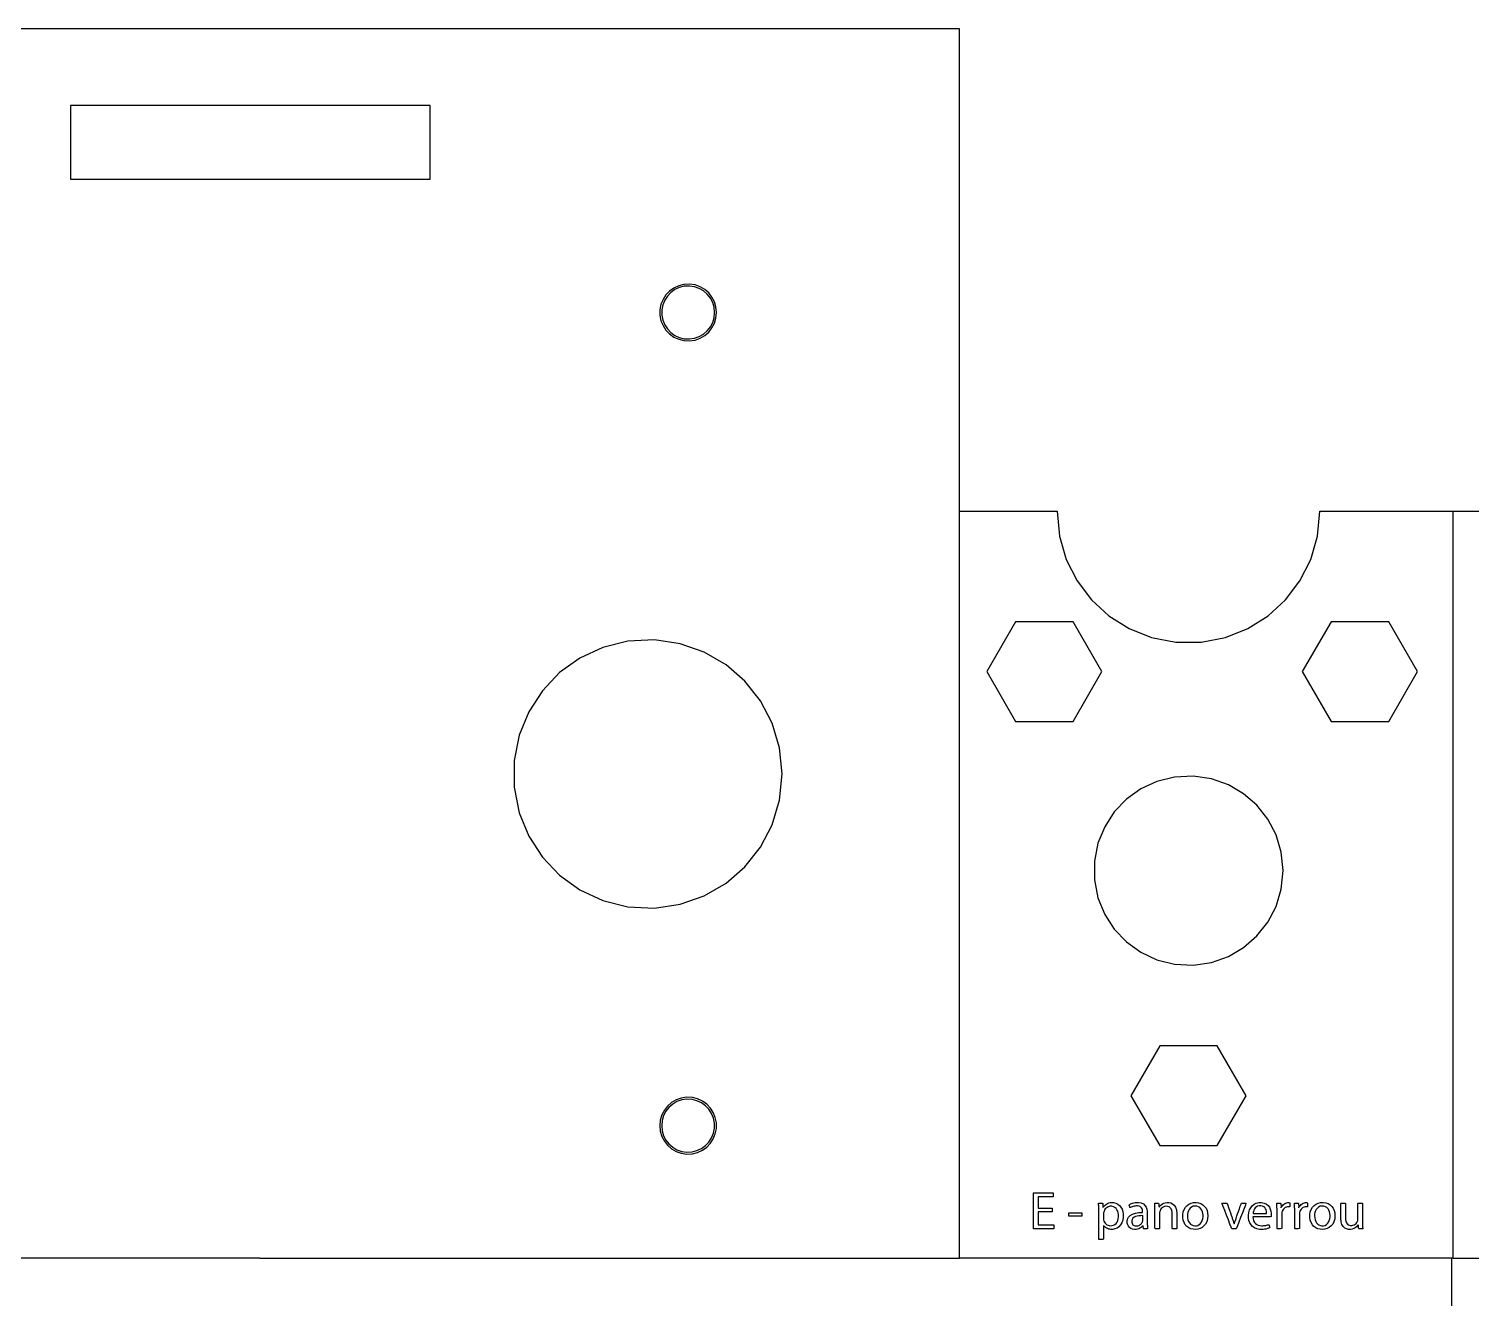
# Model space of a CAD drawing. Header units: metres. Extents: x 1885 to 2636, y 491 to 906.
# Drawn here: x 2239.6 to 2315.9, y 712.3 to 779.4 of the extents above; entities that cross this region are included whole.
import ezdxf

# ---------------------------------------------------------------- set-up
doc = ezdxf.new("R2010")
doc.units = ezdxf.units.M

msp = doc.modelspace()

# ---------------------------------------------------------------- linework, layer by layer
at = {"layer": 'COMPONENT1'}
for p, q in [((2288.837, 779.444), (2158.837, 779.444)), ((2288.837, 753.934), (2288.837, 779.444)), ((2260.837, 775.394), (2241.837, 775.394)), ((2241.837, 775.394), (2241.837, 771.494)), ((2260.837, 771.494), (2260.837, 775.394)), ((2241.837, 771.494), (2260.837, 771.494)), ((2273.728, 765.739), (2273.5, 765.576)), ((2273.778, 765.653), (2273.566, 765.501)), ((2273.984, 765.858), (2273.728, 765.739)), ((2274.017, 765.764), (2273.778, 765.653)), ((2274.263, 765.928), (2273.984, 765.858)), ((2274.278, 765.829), (2274.017, 765.764)), ((2274.56, 765.942), (2274.263, 765.928)), ((2274.555, 765.843), (2274.278, 765.829)), ((2274.824, 765.803), (2274.555, 765.843)), ((2274.849, 765.9), (2274.56, 765.942)), ((2275.075, 765.714), (2274.824, 765.803)), ((2275.117, 765.805), (2274.849, 765.9)), ((2275.301, 765.582), (2275.075, 765.714)), ((2275.359, 765.663), (2275.117, 765.805)), ((2275.57, 765.48), (2275.359, 765.663)), ((2273.048, 764.877), (2272.992, 764.593)), ((2273.155, 765.14), (2273.048, 764.877)), ((2273.144, 764.848), (2273.091, 764.583)), ((2273.244, 765.093), (2273.144, 764.848)), ((2273.308, 765.375), (2273.155, 765.14)), ((2273.386, 765.313), (2273.244, 765.093)), ((2273.5, 765.576), (2273.308, 765.375)), ((2273.566, 765.501), (2273.386, 765.313)), ((2275.497, 765.411), (2275.301, 765.582)), ((2275.659, 765.206), (2275.497, 765.411)), ((2275.743, 765.261), (2275.57, 765.48)), ((2275.781, 764.974), (2275.659, 765.206)), ((2275.873, 765.012), (2275.743, 765.261)), ((2275.858, 764.718), (2275.781, 764.974)), ((2275.956, 764.738), (2275.873, 765.012)), ((2272.992, 764.593), (2272.992, 764.295)), ((2272.992, 764.295), (2273.048, 764.011)), ((2273.091, 764.583), (2273.091, 764.305)), ((2273.091, 764.305), (2273.144, 764.04)), ((2275.781, 763.915), (2275.858, 764.17)), ((2275.884, 764.444), (2275.858, 764.718)), ((2275.858, 764.17), (2275.884, 764.444)), ((2275.873, 763.877), (2275.956, 764.151)), ((2275.984, 764.444), (2275.956, 764.738)), ((2275.956, 764.151), (2275.984, 764.444)), ((2273.048, 764.011), (2273.155, 763.749)), ((2273.144, 764.04), (2273.244, 763.795)), ((2273.155, 763.749), (2273.308, 763.514)), ((2273.244, 763.795), (2273.386, 763.576)), ((2273.308, 763.514), (2273.5, 763.312)), ((2273.386, 763.576), (2273.566, 763.388)), ((2273.5, 763.312), (2273.728, 763.149)), ((2273.566, 763.388), (2273.778, 763.236)), ((2275.301, 763.307), (2275.497, 763.478)), ((2275.359, 763.225), (2275.57, 763.409)), ((2275.497, 763.478), (2275.659, 763.682)), ((2275.57, 763.409), (2275.743, 763.628)), ((2275.659, 763.682), (2275.781, 763.915)), ((2275.743, 763.628), (2275.873, 763.877)), ((2273.728, 763.149), (2273.984, 763.03)), ((2273.778, 763.236), (2274.017, 763.124)), ((2273.984, 763.03), (2274.263, 762.96)), ((2274.017, 763.124), (2274.278, 763.06)), ((2274.263, 762.96), (2274.56, 762.946)), ((2274.278, 763.06), (2274.555, 763.046)), ((2274.555, 763.046), (2274.824, 763.086)), ((2274.56, 762.946), (2274.849, 762.989)), ((2274.824, 763.086), (2275.075, 763.175)), ((2274.849, 762.989), (2275.117, 763.084)), ((2275.075, 763.175), (2275.301, 763.307)), ((2275.117, 763.084), (2275.359, 763.225)), ((2288.837, 753.934), (2293.987, 753.934)), ((2288.837, 714.444), (2288.837, 753.934)), ((2293.987, 753.934), (2294.112, 752.614)), ((2307.761, 752.614), (2307.887, 753.934)), ((2307.887, 753.934), (2314.937, 753.934)), ((2314.937, 753.934), (2321.987, 753.934)), ((2314.937, 714.444), (2314.937, 753.934)), ((2294.112, 752.614), (2294.472, 751.377)), ((2307.401, 751.377), (2307.761, 752.614)), ((2294.472, 751.377), (2295.045, 750.247)), ((2306.829, 750.247), (2307.401, 751.377)), ((2295.045, 750.247), (2295.805, 749.247)), ((2306.068, 749.247), (2306.829, 750.247)), ((2295.805, 749.247), (2296.731, 748.4)), ((2305.142, 748.4), (2306.068, 749.247)), ((2291.789, 748.094), (2290.267, 745.457)), ((2294.835, 748.094), (2291.789, 748.094)), ((2296.358, 745.457), (2294.835, 748.094)), ((2296.731, 748.4), (2297.799, 747.731)), ((2304.074, 747.731), (2305.142, 748.4)), ((2308.479, 748.094), (2306.956, 745.457)), ((2311.524, 748.094), (2308.479, 748.094)), ((2313.047, 745.457), (2311.524, 748.094)), ((2297.799, 747.731), (2298.986, 747.262)), ((2302.888, 747.262), (2304.074, 747.731)), ((2269.975, 746.737), (2268.763, 746.173)), ((2271.298, 747.066), (2269.975, 746.737)), ((2272.701, 747.134), (2271.298, 747.066)), ((2274.069, 746.932), (2272.701, 747.134)), ((2275.34, 746.483), (2274.069, 746.932)), ((2298.986, 747.262), (2300.268, 747.016)), ((2300.268, 747.016), (2301.606, 747.016)), ((2301.606, 747.016), (2302.888, 747.262)), ((2268.763, 746.173), (2267.689, 745.401)), ((2276.486, 745.812), (2275.34, 746.483)), ((2277.483, 744.945), (2276.486, 745.812)), ((2267.689, 745.401), (2266.777, 744.446)), ((2290.267, 745.457), (2291.789, 742.819)), ((2294.835, 742.819), (2296.358, 745.457)), ((2306.956, 745.457), (2308.479, 742.819)), ((2311.524, 742.819), (2313.047, 745.457)), ((2266.777, 744.446), (2266.055, 743.335)), ((2278.303, 743.909), (2277.483, 744.945)), ((2278.921, 742.729), (2278.303, 743.909)), ((2266.055, 743.335), (2265.547, 742.093)), ((2279.311, 741.431), (2278.921, 742.729)), ((2291.789, 742.819), (2294.835, 742.819)), ((2308.479, 742.819), (2311.524, 742.819)), ((2265.547, 742.093), (2265.281, 740.747)), ((2279.447, 740.043), (2279.311, 741.431)), ((2265.281, 740.747), (2265.281, 739.338)), ((2279.311, 738.654), (2279.447, 740.043)), ((2300.198, 739.88), (2299.266, 739.649)), ((2301.186, 739.928), (2300.198, 739.88)), ((2302.15, 739.786), (2301.186, 739.928)), ((2303.045, 739.47), (2302.15, 739.786)), ((2265.281, 739.338), (2265.547, 737.992)), ((2298.413, 739.252), (2297.656, 738.708)), ((2299.266, 739.649), (2298.413, 739.252)), ((2303.852, 738.997), (2303.045, 739.47)), ((2304.554, 738.387), (2303.852, 738.997)), ((2278.921, 737.356), (2279.311, 738.654)), ((2297.656, 738.708), (2297.014, 738.036)), ((2305.131, 737.657), (2304.554, 738.387)), ((2265.547, 737.992), (2266.055, 736.75)), ((2297.014, 738.036), (2296.506, 737.253)), ((2305.567, 736.826), (2305.131, 737.657)), ((2266.055, 736.75), (2266.777, 735.639)), ((2278.303, 736.177), (2278.921, 737.356)), ((2296.506, 737.253), (2296.148, 736.378)), ((2305.841, 735.912), (2305.567, 736.826)), ((2277.483, 735.14), (2278.303, 736.177)), ((2296.148, 736.378), (2295.961, 735.43)), ((2305.937, 734.934), (2305.841, 735.912)), ((2266.777, 735.639), (2267.689, 734.684)), ((2276.486, 734.274), (2277.483, 735.14)), ((2295.961, 735.43), (2295.961, 734.438)), ((2267.689, 734.684), (2268.763, 733.912)), ((2295.961, 734.438), (2296.148, 733.49)), ((2305.841, 733.956), (2305.937, 734.934)), ((2268.763, 733.912), (2269.975, 733.348)), ((2274.069, 733.153), (2275.34, 733.602)), ((2275.34, 733.602), (2276.486, 734.274)), ((2305.567, 733.043), (2305.841, 733.956)), ((2269.975, 733.348), (2271.298, 733.02)), ((2271.298, 733.02), (2272.701, 732.951)), ((2272.701, 732.951), (2274.069, 733.153)), ((2296.148, 733.49), (2296.506, 732.616)), ((2305.131, 732.212), (2305.567, 733.043)), ((2296.506, 732.616), (2297.014, 731.833)), ((2304.554, 731.482), (2305.131, 732.212)), ((2297.014, 731.833), (2297.656, 731.161)), ((2303.852, 730.872), (2304.554, 731.482)), ((2297.656, 731.161), (2298.413, 730.617)), ((2298.413, 730.617), (2299.266, 730.22)), ((2303.045, 730.399), (2303.852, 730.872)), ((2299.266, 730.22), (2300.198, 729.988)), ((2300.198, 729.988), (2301.186, 729.94)), ((2301.186, 729.94), (2302.15, 730.082)), ((2302.15, 730.082), (2303.045, 730.399)), ((2299.414, 725.668), (2297.891, 723.03)), ((2302.46, 725.668), (2299.414, 725.668)), ((2303.982, 723.03), (2302.46, 725.668)), ((2274.121, 722.901), (2273.852, 722.806)), ((2274.41, 722.944), (2274.121, 722.901)), ((2274.706, 722.929), (2274.41, 722.944)), ((2274.986, 722.86), (2274.706, 722.929)), ((2297.891, 723.03), (2299.414, 720.393)), ((2302.46, 720.393), (2303.982, 723.03)), ((2273.226, 722.262), (2273.095, 722.013)), ((2273.31, 722.208), (2273.188, 721.975)), ((2273.399, 722.481), (2273.226, 722.262)), ((2273.472, 722.412), (2273.31, 722.208)), ((2273.61, 722.664), (2273.399, 722.481)), ((2273.668, 722.583), (2273.472, 722.412)), ((2273.852, 722.806), (2273.61, 722.664)), ((2273.894, 722.715), (2273.668, 722.583)), ((2274.145, 722.804), (2273.894, 722.715)), ((2274.415, 722.844), (2274.145, 722.804)), ((2274.692, 722.83), (2274.415, 722.844)), ((2274.952, 722.765), (2274.692, 722.83)), ((2275.191, 722.654), (2274.952, 722.765)), ((2275.242, 722.741), (2274.986, 722.86)), ((2275.403, 722.502), (2275.191, 722.654)), ((2275.469, 722.578), (2275.242, 722.741)), ((2275.583, 722.314), (2275.403, 722.502)), ((2275.661, 722.376), (2275.469, 722.578)), ((2275.725, 722.095), (2275.583, 722.314)), ((2275.814, 722.141), (2275.661, 722.376)), ((2275.921, 721.879), (2275.814, 722.141)), ((2273.013, 721.739), (2272.984, 721.446)), ((2272.984, 721.446), (2273.013, 721.152)), ((2273.095, 722.013), (2273.013, 721.739)), ((2273.111, 721.719), (2273.085, 721.446)), ((2273.085, 721.446), (2273.111, 721.172)), ((2273.188, 721.975), (2273.111, 721.719)), ((2275.825, 721.85), (2275.725, 722.095)), ((2275.878, 721.584), (2275.825, 721.85)), ((2275.878, 721.307), (2275.878, 721.584)), ((2275.977, 721.594), (2275.921, 721.879)), ((2275.977, 721.297), (2275.977, 721.594)), ((2273.013, 721.152), (2273.095, 720.878)), ((2273.095, 720.878), (2273.226, 720.629)), ((2273.111, 721.172), (2273.188, 720.916)), ((2273.188, 720.916), (2273.31, 720.683)), ((2273.226, 720.629), (2273.399, 720.41)), ((2273.31, 720.683), (2273.472, 720.479)), ((2275.583, 720.577), (2275.725, 720.796)), ((2275.661, 720.515), (2275.814, 720.75)), ((2275.725, 720.796), (2275.825, 721.041)), ((2275.814, 720.75), (2275.921, 721.012)), ((2275.825, 721.041), (2275.878, 721.307)), ((2275.921, 721.012), (2275.977, 721.297)), ((2273.399, 720.41), (2273.61, 720.227)), ((2273.472, 720.479), (2273.668, 720.308)), ((2273.61, 720.227), (2273.852, 720.085)), ((2273.668, 720.308), (2273.894, 720.176)), ((2273.852, 720.085), (2274.121, 719.99)), ((2273.894, 720.176), (2274.145, 720.087)), ((2274.121, 719.99), (2274.41, 719.947)), ((2274.145, 720.087), (2274.415, 720.047)), ((2274.41, 719.947), (2274.706, 719.962)), ((2274.415, 720.047), (2274.692, 720.061)), ((2274.692, 720.061), (2274.952, 720.126)), ((2274.706, 719.962), (2274.986, 720.031)), ((2274.952, 720.126), (2275.191, 720.237)), ((2274.986, 720.031), (2275.242, 720.15)), ((2275.191, 720.237), (2275.403, 720.389)), ((2275.242, 720.15), (2275.469, 720.313)), ((2275.403, 720.389), (2275.583, 720.577)), ((2275.469, 720.313), (2275.661, 720.515)), ((2299.414, 720.393), (2302.46, 720.393)), ((2241.837, 714.444), (2236.837, 714.444)), ((2251.837, 714.444), (2241.837, 714.444)), ((2251.837, 714.444), (2288.837, 714.444)), ((2314.837, 714.444), (2288.837, 714.444)), ((2314.937, 714.444), (2314.837, 714.444)), ((2314.837, 714.444), (2314.837, 601.062)), ((2314.937, 714.444), (2340.837, 714.444))]:
    msp.add_line(p, q, dxfattribs=at)
at = {"layer": 'COMPONENT15'}
for p, q in [((2292.749, 715.99), (2292.749, 717.891)), ((2292.749, 717.891), (2293.778, 717.891)), ((2293.778, 717.686), (2292.997, 717.686)), ((2292.997, 717.686), (2292.997, 717.085)), ((2293.778, 717.891), (2293.778, 717.686)), ((2292.997, 717.085), (2293.733, 717.085)), ((2293.733, 716.881), (2292.997, 716.881)), ((2292.997, 716.881), (2292.997, 716.196)), ((2293.733, 717.085), (2293.733, 716.881)), ((2294.609, 716.662), (2294.609, 716.842)), ((2294.609, 716.842), (2295.306, 716.842)), ((2295.306, 716.842), (2295.306, 716.662)), ((2296.184, 717.352), (2296.215, 717.356)), ((2296.186, 717.303), (2296.184, 717.352)), ((2296.187, 717.253), (2296.186, 717.303)), ((2296.189, 717.201), (2296.187, 717.253)), ((2296.191, 717.147), (2296.189, 717.201)), ((2296.192, 717.092), (2296.191, 717.147)), ((2296.193, 717.034), (2296.192, 717.092)), ((2296.194, 716.973), (2296.193, 717.034)), ((2296.194, 716.91), (2296.194, 716.973)), ((2296.194, 716.847), (2296.194, 716.91)), ((2296.194, 716.683), (2296.194, 716.847)), ((2296.215, 717.356), (2296.249, 717.356)), ((2296.249, 717.356), (2296.288, 717.356)), ((2296.288, 717.356), (2296.328, 717.356)), ((2296.328, 717.356), (2296.364, 717.356)), ((2296.364, 717.356), (2296.391, 717.356)), ((2296.391, 717.356), (2296.405, 717.325)), ((2296.405, 717.325), (2296.407, 717.289)), ((2296.407, 717.289), (2296.41, 717.247)), ((2296.41, 717.247), (2296.412, 717.204)), ((2296.412, 717.204), (2296.415, 717.166)), ((2296.415, 717.166), (2296.417, 717.136)), ((2296.417, 717.136), (2296.449, 717.161)), ((2296.441, 716.805), (2296.44, 716.77)), ((2296.447, 716.842), (2296.441, 716.805)), ((2296.456, 716.878), (2296.447, 716.842)), ((2296.449, 717.161), (2296.492, 717.215)), ((2296.471, 716.929), (2296.456, 716.878)), ((2296.5, 716.99), (2296.471, 716.929)), ((2296.492, 717.215), (2296.542, 717.262)), ((2296.537, 717.043), (2296.5, 716.99)), ((2296.581, 717.089), (2296.537, 717.043)), ((2296.542, 717.262), (2296.597, 717.302)), ((2296.631, 717.127), (2296.581, 717.089)), ((2296.597, 717.302), (2296.658, 717.334)), ((2296.686, 717.156), (2296.631, 717.127)), ((2296.658, 717.334), (2296.724, 717.359)), ((2296.744, 717.175), (2296.686, 717.156)), ((2296.724, 717.359), (2296.797, 717.375)), ((2296.805, 717.185), (2296.744, 717.175)), ((2296.797, 717.375), (2296.874, 717.383)), ((2296.885, 717.183), (2296.805, 717.185)), ((2296.874, 717.383), (2296.979, 717.379)), ((2296.97, 717.161), (2296.885, 717.183)), ((2297.044, 717.122), (2296.97, 717.161)), ((2296.979, 717.379), (2297.093, 717.353)), ((2297.107, 717.068), (2297.044, 717.122)), ((2297.093, 717.353), (2297.196, 717.303)), ((2297.157, 717), (2297.107, 717.068)), ((2297.196, 716.921), (2297.157, 717)), ((2297.196, 717.303), (2297.287, 717.232)), ((2297.222, 716.833), (2297.196, 716.921)), ((2297.236, 716.738), (2297.222, 716.833)), ((2297.287, 717.232), (2297.363, 717.141)), ((2297.363, 717.141), (2297.423, 717.032)), ((2297.423, 717.032), (2297.464, 716.907)), ((2297.464, 716.907), (2297.486, 716.768)), ((2297.796, 717.245), (2297.81, 717.278)), ((2297.806, 717.216), (2297.796, 717.245)), ((2297.817, 717.182), (2297.806, 717.216)), ((2297.81, 717.278), (2297.863, 717.305)), ((2297.829, 717.148), (2297.817, 717.182)), ((2297.838, 717.12), (2297.829, 717.148)), ((2297.863, 717.11), (2297.838, 717.12)), ((2297.863, 717.305), (2297.921, 717.328)), ((2297.907, 717.134), (2297.863, 717.11)), ((2297.954, 717.155), (2297.907, 717.134)), ((2297.921, 717.328), (2297.983, 717.348)), ((2298.005, 717.172), (2297.954, 717.155)), ((2297.978, 716.768), (2298.127, 716.819)), ((2297.983, 717.348), (2298.049, 717.364)), ((2298.057, 717.185), (2298.005, 717.172)), ((2298.049, 717.364), (2298.118, 717.376)), ((2298.11, 717.194), (2298.057, 717.185)), ((2298.165, 717.199), (2298.11, 717.194)), ((2298.118, 717.376), (2298.189, 717.382)), ((2298.127, 716.819), (2298.306, 716.85)), ((2298.236, 717.2), (2298.165, 717.199)), ((2298.189, 717.382), (2298.289, 717.382)), ((2298.332, 717.183), (2298.236, 717.2)), ((2298.289, 717.382), (2298.436, 717.358)), ((2298.306, 716.85), (2298.514, 716.859)), ((2298.403, 717.149), (2298.332, 717.183)), ((2298.453, 717.101), (2298.403, 717.149)), ((2298.436, 717.358), (2298.551, 717.306)), ((2298.485, 717.046), (2298.453, 717.101)), ((2298.504, 716.987), (2298.485, 717.046)), ((2298.512, 716.931), (2298.504, 716.987)), ((2298.514, 716.885), (2298.512, 716.931)), ((2298.514, 716.859), (2298.514, 716.885)), ((2298.551, 717.306), (2298.637, 717.232)), ((2298.637, 717.232), (2298.697, 717.141)), ((2298.697, 717.141), (2298.735, 717.037)), ((2298.735, 717.037), (2298.755, 716.926)), ((2298.755, 716.926), (2298.76, 716.827)), ((2298.76, 716.827), (2298.76, 716.793)), ((2298.76, 716.793), (2298.76, 716.718)), ((2299.152, 717.322), (2299.151, 717.356)), ((2299.151, 717.356), (2299.211, 717.356)), ((2299.155, 717.27), (2299.152, 717.322)), ((2299.157, 717.218), (2299.155, 717.27)), ((2299.159, 717.164), (2299.157, 717.218)), ((2299.16, 717.108), (2299.159, 717.164)), ((2299.16, 717.049), (2299.16, 717.108)), ((2299.161, 716.986), (2299.16, 717.049)), ((2299.161, 716.925), (2299.161, 716.986)), ((2299.161, 716.771), (2299.161, 716.925)), ((2299.211, 717.356), (2299.259, 717.356)), ((2299.259, 717.356), (2299.307, 717.356)), ((2299.307, 717.356), (2299.346, 717.356)), ((2299.346, 717.356), (2299.372, 717.32)), ((2299.372, 717.32), (2299.374, 717.276)), ((2299.374, 717.276), (2299.377, 717.226)), ((2299.377, 717.226), (2299.38, 717.179)), ((2299.38, 717.179), (2299.383, 717.144)), ((2299.383, 717.144), (2299.441, 717.205)), ((2299.41, 716.849), (2299.409, 716.811)), ((2299.409, 716.811), (2299.409, 716.761)), ((2299.415, 716.885), (2299.41, 716.849)), ((2299.423, 716.917), (2299.415, 716.885)), ((2299.433, 716.947), (2299.423, 716.917)), ((2299.462, 717.006), (2299.433, 716.947)), ((2299.441, 717.205), (2299.492, 717.258)), ((2299.501, 717.059), (2299.462, 717.006)), ((2299.492, 717.258), (2299.556, 717.304)), ((2299.549, 717.105), (2299.501, 717.059)), ((2299.604, 717.142), (2299.549, 717.105)), ((2299.556, 717.304), (2299.629, 717.343)), ((2299.667, 717.167), (2299.604, 717.142)), ((2299.629, 717.343), (2299.713, 717.37)), ((2299.735, 717.18), (2299.667, 717.167)), ((2299.713, 717.37), (2299.807, 717.383)), ((2299.824, 717.175), (2299.735, 717.18)), ((2299.807, 717.383), (2299.9, 717.38)), ((2299.907, 717.148), (2299.824, 717.175)), ((2299.9, 717.38), (2299.996, 717.359)), ((2299.971, 717.102), (2299.907, 717.148)), ((2300.018, 717.039), (2299.971, 717.102)), ((2299.996, 717.359), (2300.092, 717.314)), ((2300.051, 716.961), (2300.018, 717.039)), ((2300.069, 716.873), (2300.051, 716.961)), ((2300.075, 716.777), (2300.069, 716.873)), ((2300.092, 717.314), (2300.181, 717.241)), ((2300.181, 717.241), (2300.254, 717.135)), ((2300.254, 717.135), (2300.304, 716.99)), ((2300.304, 716.99), (2300.323, 716.803)), ((2300.323, 716.803), (2300.323, 716.753)), ((2300.631, 716.742), (2300.657, 716.89)), ((2300.657, 716.89), (2300.705, 717.021)), ((2300.705, 717.021), (2300.774, 717.133)), ((2300.774, 717.133), (2300.86, 717.225)), ((2300.86, 717.225), (2300.963, 717.297)), ((2300.905, 716.855), (2300.888, 716.763)), ((2300.934, 716.942), (2300.905, 716.855)), ((2300.976, 717.021), (2300.934, 716.942)), ((2300.963, 717.297), (2301.078, 717.348)), ((2301.03, 717.089), (2300.976, 717.021)), ((2301.098, 717.143), (2301.03, 717.089)), ((2301.078, 717.348), (2301.205, 717.377)), ((2301.179, 717.18), (2301.098, 717.143)), ((2301.273, 717.197), (2301.179, 717.18)), ((2301.205, 717.377), (2301.34, 717.383)), ((2301.375, 717.19), (2301.273, 717.197)), ((2301.34, 717.383), (2301.474, 717.365)), ((2301.463, 717.162), (2301.375, 717.19)), ((2301.536, 717.114), (2301.463, 717.162)), ((2301.474, 717.365), (2301.595, 717.323)), ((2301.595, 717.05), (2301.536, 717.114)), ((2301.595, 717.323), (2301.701, 717.261)), ((2301.641, 716.975), (2301.595, 717.05)), ((2301.675, 716.893), (2301.641, 716.975)), ((2301.697, 716.806), (2301.675, 716.893)), ((2301.707, 716.718), (2301.697, 716.806)), ((2301.701, 717.261), (2301.791, 717.178)), ((2301.791, 717.178), (2301.864, 717.078)), ((2301.864, 717.078), (2301.918, 716.961)), ((2301.918, 716.961), (2301.951, 716.829)), ((2301.951, 716.829), (2301.962, 716.684)), ((2302.723, 717.309), (2302.706, 717.356)), ((2302.706, 717.356), (2302.75, 717.356)), ((2302.778, 717.165), (2302.723, 717.309)), ((2302.75, 717.356), (2302.792, 717.356)), ((2302.857, 716.956), (2302.778, 717.165)), ((2302.792, 717.356), (2302.841, 717.356)), ((2302.841, 717.356), (2302.888, 717.356)), ((2302.951, 716.711), (2302.857, 716.956)), ((2302.888, 717.356), (2302.93, 717.356)), ((2302.93, 717.356), (2302.971, 717.356)), ((2302.971, 717.356), (2302.982, 717.323)), ((2302.982, 717.323), (2303.011, 717.239)), ((2303.011, 717.239), (2303.054, 717.119)), ((2303.054, 717.119), (2303.102, 716.98)), ((2303.102, 716.98), (2303.151, 716.841)), ((2303.151, 716.841), (2303.194, 716.719)), ((2303.537, 716.777), (2303.583, 716.91)), ((2303.583, 716.91), (2303.632, 717.051)), ((2303.632, 717.051), (2303.678, 717.182)), ((2303.678, 717.182), (2303.714, 717.287)), ((2303.793, 716.836), (2303.695, 716.585)), ((2303.714, 717.287), (2303.735, 717.347)), ((2303.735, 717.347), (2303.761, 717.356)), ((2303.761, 717.356), (2303.797, 717.356)), ((2303.884, 717.067), (2303.793, 716.836)), ((2303.797, 717.356), (2303.841, 717.356)), ((2303.841, 717.356), (2303.889, 717.356)), ((2303.955, 717.247), (2303.884, 717.067)), ((2303.889, 717.356), (2303.934, 717.356)), ((2303.934, 717.356), (2303.971, 717.356)), ((2303.971, 717.356), (2303.955, 717.247)), ((2304.107, 716.717), (2304.128, 716.86)), ((2304.128, 716.86), (2304.169, 716.992)), ((2304.169, 716.992), (2304.23, 717.108)), ((2304.23, 717.108), (2304.309, 717.208)), ((2304.309, 717.208), (2304.406, 717.288)), ((2304.351, 716.848), (2304.348, 716.805)), ((2304.348, 716.805), (2304.394, 716.805)), ((2304.368, 716.913), (2304.351, 716.848)), ((2304.393, 716.979), (2304.368, 716.913)), ((2304.427, 717.041), (2304.393, 716.979)), ((2304.394, 716.805), (2304.483, 716.805)), ((2304.406, 717.288), (2304.521, 717.345)), ((2304.471, 717.098), (2304.427, 717.041)), ((2304.525, 717.145), (2304.471, 717.098)), ((2304.483, 716.805), (2304.6, 716.805)), ((2304.521, 717.345), (2304.651, 717.377)), ((2304.591, 717.181), (2304.525, 717.145)), ((2304.668, 717.202), (2304.591, 717.181)), ((2304.6, 716.805), (2304.729, 716.805)), ((2304.651, 717.377), (2304.799, 717.382)), ((2304.758, 717.205), (2304.668, 717.202)), ((2304.729, 716.805), (2304.855, 716.805)), ((2304.844, 717.189), (2304.758, 717.205)), ((2304.799, 717.382), (2304.941, 717.355)), ((2304.914, 717.156), (2304.844, 717.189)), ((2304.855, 716.805), (2304.964, 716.805)), ((2304.968, 717.11), (2304.914, 717.156)), ((2304.941, 717.355), (2305.055, 717.3)), ((2304.964, 716.805), (2305.041, 716.805)), ((2305.01, 717.054), (2304.968, 717.11)), ((2305.039, 716.992), (2305.01, 717.054)), ((2305.058, 716.928), (2305.039, 716.992)), ((2305.041, 716.805), (2305.07, 716.805)), ((2305.055, 717.3), (2305.145, 717.223)), ((2305.067, 716.865), (2305.058, 716.928)), ((2305.07, 716.805), (2305.067, 716.865)), ((2305.145, 717.223), (2305.212, 717.131)), ((2305.212, 717.131), (2305.26, 717.029)), ((2305.26, 717.029), (2305.29, 716.923)), ((2305.29, 716.923), (2305.306, 716.819)), ((2305.306, 716.819), (2305.309, 716.739)), ((2305.609, 717.321), (2305.607, 717.356)), ((2305.607, 717.356), (2305.653, 717.356)), ((2305.611, 717.27), (2305.609, 717.321)), ((2305.613, 717.218), (2305.611, 717.27)), ((2305.615, 717.164), (2305.613, 717.218)), ((2305.616, 717.108), (2305.615, 717.164)), ((2305.617, 717.05), (2305.616, 717.108)), ((2305.618, 716.991), (2305.617, 717.05)), ((2305.618, 716.929), (2305.618, 716.991)), ((2305.618, 716.886), (2305.618, 716.929)), ((2305.618, 716.772), (2305.618, 716.886)), ((2305.653, 717.356), (2305.692, 717.356)), ((2305.692, 717.356), (2305.735, 717.356)), ((2305.735, 717.356), (2305.774, 717.356)), ((2305.774, 717.356), (2305.805, 717.356)), ((2305.805, 717.356), (2305.825, 717.325)), ((2305.825, 717.325), (2305.827, 717.283)), ((2305.827, 717.283), (2305.829, 717.232)), ((2305.829, 717.232), (2305.831, 717.18)), ((2305.831, 717.18), (2305.833, 717.133)), ((2305.833, 717.133), (2305.88, 717.167)), ((2305.835, 717.099), (2305.833, 717.133)), ((2305.87, 716.794), (2305.867, 716.764)), ((2305.873, 716.823), (2305.87, 716.794)), ((2305.878, 716.85), (2305.873, 716.823)), ((2305.897, 716.918), (2305.878, 716.85)), ((2305.88, 717.167), (2305.918, 717.226)), ((2305.926, 716.979), (2305.897, 716.918)), ((2305.918, 717.226), (2305.964, 717.276)), ((2305.962, 717.033), (2305.926, 716.979)), ((2306.005, 717.077), (2305.962, 717.033)), ((2305.964, 717.276), (2306.015, 717.318)), ((2306.056, 717.112), (2306.005, 717.077)), ((2306.015, 717.318), (2306.071, 717.35)), ((2306.113, 717.136), (2306.056, 717.112)), ((2306.071, 717.35), (2306.131, 717.372)), ((2306.176, 717.148), (2306.113, 717.136)), ((2306.131, 717.372), (2306.195, 717.383)), ((2306.227, 717.149), (2306.176, 717.148)), ((2306.195, 717.383), (2306.23, 717.384)), ((2306.26, 717.148), (2306.227, 717.149)), ((2306.23, 717.384), (2306.256, 717.382)), ((2306.256, 717.382), (2306.282, 717.379)), ((2306.292, 717.152), (2306.26, 717.148)), ((2306.282, 717.379), (2306.292, 717.344)), ((2306.292, 717.344), (2306.292, 717.306)), ((2306.292, 717.306), (2306.292, 717.261)), ((2306.292, 717.261), (2306.292, 717.216)), ((2306.292, 717.216), (2306.292, 717.178)), ((2306.292, 717.178), (2306.292, 717.152)), ((2306.543, 717.321), (2306.542, 717.356)), ((2306.542, 717.356), (2306.588, 717.356)), ((2306.545, 717.27), (2306.543, 717.321)), ((2306.547, 717.218), (2306.545, 717.27)), ((2306.549, 717.164), (2306.547, 717.218)), ((2306.55, 717.108), (2306.549, 717.164)), ((2306.551, 717.05), (2306.55, 717.108)), ((2306.552, 716.991), (2306.551, 717.05)), ((2306.552, 716.929), (2306.552, 716.991)), ((2306.552, 716.886), (2306.552, 716.929)), ((2306.552, 716.772), (2306.552, 716.886)), ((2306.588, 717.356), (2306.627, 717.356)), ((2306.627, 717.356), (2306.669, 717.356)), ((2306.669, 717.356), (2306.708, 717.356)), ((2306.708, 717.356), (2306.739, 717.356)), ((2306.739, 717.356), (2306.759, 717.325)), ((2306.759, 717.325), (2306.761, 717.283)), ((2306.761, 717.283), (2306.763, 717.232)), ((2306.763, 717.232), (2306.765, 717.18)), ((2306.765, 717.18), (2306.767, 717.133)), ((2306.767, 717.133), (2306.814, 717.167)), ((2306.768, 717.099), (2306.767, 717.133)), ((2306.804, 716.794), (2306.801, 716.764)), ((2306.807, 716.823), (2306.804, 716.794)), ((2306.812, 716.85), (2306.807, 716.823)), ((2306.832, 716.918), (2306.812, 716.85)), ((2306.814, 717.167), (2306.853, 717.226)), ((2306.86, 716.979), (2306.832, 716.918)), ((2306.853, 717.226), (2306.898, 717.276)), ((2306.896, 717.033), (2306.86, 716.979)), ((2306.94, 717.077), (2306.896, 717.033)), ((2306.898, 717.276), (2306.949, 717.318)), ((2306.99, 717.112), (2306.94, 717.077)), ((2306.949, 717.318), (2307.005, 717.35)), ((2307.048, 717.136), (2306.99, 717.112)), ((2307.005, 717.35), (2307.066, 717.372)), ((2307.111, 717.148), (2307.048, 717.136)), ((2307.066, 717.372), (2307.129, 717.383)), ((2307.161, 717.149), (2307.111, 717.148)), ((2307.129, 717.383), (2307.164, 717.384)), ((2307.194, 717.148), (2307.161, 717.149)), ((2307.164, 717.384), (2307.191, 717.382)), ((2307.191, 717.382), (2307.216, 717.379)), ((2307.226, 717.152), (2307.194, 717.148)), ((2307.216, 717.379), (2307.226, 717.344)), ((2307.226, 717.344), (2307.226, 717.306)), ((2307.226, 717.306), (2307.226, 717.261)), ((2307.226, 717.261), (2307.226, 717.216)), ((2307.226, 717.216), (2307.226, 717.178)), ((2307.226, 717.178), (2307.226, 717.152)), ((2307.351, 716.742), (2307.376, 716.89)), ((2307.376, 716.89), (2307.425, 717.021)), ((2307.425, 717.021), (2307.493, 717.133)), ((2307.493, 717.133), (2307.58, 717.225)), ((2307.58, 717.225), (2307.683, 717.297)), ((2307.625, 716.855), (2307.607, 716.763)), ((2307.654, 716.942), (2307.625, 716.855)), ((2307.695, 717.021), (2307.654, 716.942)), ((2307.683, 717.297), (2307.798, 717.348)), ((2307.75, 717.089), (2307.695, 717.021)), ((2307.817, 717.143), (2307.75, 717.089)), ((2307.798, 717.348), (2307.924, 717.377)), ((2307.898, 717.18), (2307.817, 717.143)), ((2307.993, 717.197), (2307.898, 717.18)), ((2307.924, 717.377), (2308.06, 717.383)), ((2308.095, 717.19), (2307.993, 717.197)), ((2308.06, 717.383), (2308.194, 717.365)), ((2308.183, 717.162), (2308.095, 717.19)), ((2308.256, 717.114), (2308.183, 717.162)), ((2308.194, 717.365), (2308.314, 717.323)), ((2308.315, 717.05), (2308.256, 717.114)), ((2308.314, 717.323), (2308.421, 717.261)), ((2308.361, 716.975), (2308.315, 717.05)), ((2308.395, 716.893), (2308.361, 716.975)), ((2308.416, 716.806), (2308.395, 716.893)), ((2308.427, 716.718), (2308.416, 716.806)), ((2308.421, 717.261), (2308.511, 717.178)), ((2308.511, 717.178), (2308.584, 717.078)), ((2308.584, 717.078), (2308.637, 716.961)), ((2308.637, 716.961), (2308.671, 716.829)), ((2308.671, 716.829), (2308.682, 716.684)), ((2308.987, 717.333), (2309.013, 717.356)), ((2308.987, 717.231), (2308.987, 717.333)), ((2308.987, 717.075), (2308.987, 717.231)), ((2308.987, 716.897), (2308.987, 717.075)), ((2308.987, 716.73), (2308.987, 716.897)), ((2309.013, 717.356), (2309.057, 717.356)), ((2309.057, 717.356), (2309.112, 717.356)), ((2309.112, 717.356), (2309.166, 717.356)), ((2309.166, 717.356), (2309.21, 717.356)), ((2309.21, 717.356), (2309.236, 717.334)), ((2309.236, 717.334), (2309.236, 717.238)), ((2309.236, 717.238), (2309.236, 717.09)), ((2309.236, 717.09), (2309.236, 716.923)), ((2309.236, 716.923), (2309.236, 716.765)), ((2309.89, 717.332), (2309.916, 717.356)), ((2309.89, 717.225), (2309.89, 717.332)), ((2309.89, 717.062), (2309.89, 717.225)), ((2309.89, 716.876), (2309.89, 717.062)), ((2309.89, 716.701), (2309.89, 716.876)), ((2309.916, 717.356), (2309.96, 717.356)), ((2309.96, 717.356), (2310.014, 717.356)), ((2310.014, 717.356), (2310.068, 717.356)), ((2310.068, 717.356), (2310.113, 717.356)), ((2310.113, 717.356), (2310.138, 717.328)), ((2310.138, 717.328), (2310.138, 717.201)), ((2310.138, 717.201), (2310.138, 717.007)), ((2310.138, 717.007), (2310.138, 716.786)), ((2292.997, 716.196), (2293.821, 716.196)), ((2293.821, 716.196), (2293.821, 715.99)), ((2295.306, 716.662), (2294.609, 716.662)), ((2296.194, 716.45), (2296.194, 716.683)), ((2296.194, 716.182), (2296.194, 716.45)), ((2296.194, 715.913), (2296.194, 716.182)), ((2296.44, 716.77), (2296.44, 716.742)), ((2296.44, 716.742), (2296.44, 716.704)), ((2296.44, 716.704), (2296.44, 716.661)), ((2296.44, 716.661), (2296.44, 716.619)), ((2296.44, 716.619), (2296.44, 716.582)), ((2296.44, 716.582), (2296.44, 716.546)), ((2296.44, 716.546), (2296.441, 716.519)), ((2296.446, 716.174), (2296.44, 716.126)), ((2296.44, 716.126), (2296.44, 716.033)), ((2296.44, 716.033), (2296.44, 715.91)), ((2296.441, 716.519), (2296.442, 716.494)), ((2296.442, 716.494), (2296.448, 716.458)), ((2296.468, 716.141), (2296.446, 716.174)), ((2296.448, 716.458), (2296.469, 716.392)), ((2296.506, 716.097), (2296.468, 716.141)), ((2296.469, 716.392), (2296.497, 716.336)), ((2296.497, 716.336), (2296.534, 716.286)), ((2296.55, 716.059), (2296.506, 716.097)), ((2296.534, 716.286), (2296.577, 716.243)), ((2296.599, 716.026), (2296.55, 716.059)), ((2296.577, 716.243), (2296.627, 716.208)), ((2296.627, 716.208), (2296.682, 716.18)), ((2296.682, 716.18), (2296.742, 716.163)), ((2296.742, 716.163), (2296.805, 716.154)), ((2296.805, 716.154), (2296.89, 716.159)), ((2296.89, 716.159), (2296.974, 716.181)), ((2296.974, 716.181), (2297.048, 716.221)), ((2297.048, 716.221), (2297.11, 716.277)), ((2297.159, 716.034), (2297.05, 715.987)), ((2297.11, 716.277), (2297.16, 716.347)), ((2297.257, 716.103), (2297.159, 716.034)), ((2297.16, 716.347), (2297.199, 716.431)), ((2297.199, 716.431), (2297.224, 716.526)), ((2297.224, 716.526), (2297.237, 716.633)), ((2297.237, 716.633), (2297.236, 716.738)), ((2297.342, 716.194), (2297.257, 716.103)), ((2297.411, 716.308), (2297.342, 716.194)), ((2297.46, 716.445), (2297.411, 716.308)), ((2297.486, 716.604), (2297.46, 716.445)), ((2297.486, 716.768), (2297.486, 716.604)), ((2297.693, 716.371), (2297.715, 716.498)), ((2297.699, 716.281), (2297.693, 716.371)), ((2297.722, 716.201), (2297.699, 716.281)), ((2297.715, 716.498), (2297.771, 716.607)), ((2297.76, 716.128), (2297.722, 716.201)), ((2297.816, 716.064), (2297.76, 716.128)), ((2297.771, 716.607), (2297.858, 716.697)), ((2297.887, 716.013), (2297.816, 716.064)), ((2297.858, 716.697), (2297.978, 716.768)), ((2297.96, 716.482), (2297.942, 716.399)), ((2297.942, 716.399), (2297.944, 716.334)), ((2297.944, 716.334), (2297.956, 716.285)), ((2297.956, 716.285), (2297.975, 716.243)), ((2298.001, 716.549), (2297.96, 716.482)), ((2297.975, 716.243), (2298.001, 716.209)), ((2298.061, 716.6), (2298.001, 716.549)), ((2298.001, 716.209), (2298.033, 716.182)), ((2298.033, 716.182), (2298.07, 716.162)), ((2298.137, 716.638), (2298.061, 716.6)), ((2298.07, 716.162), (2298.111, 716.149)), ((2298.111, 716.149), (2298.155, 716.143)), ((2298.225, 716.664), (2298.137, 716.638)), ((2298.155, 716.143), (2298.211, 716.144)), ((2298.211, 716.144), (2298.271, 716.155)), ((2298.32, 716.679), (2298.225, 716.664)), ((2298.271, 716.155), (2298.324, 716.173)), ((2298.42, 716.686), (2298.32, 716.679)), ((2298.324, 716.173), (2298.372, 716.199)), ((2298.372, 716.199), (2298.413, 716.23)), ((2298.427, 716.06), (2298.372, 716.025)), ((2298.413, 716.23), (2298.448, 716.265)), ((2298.52, 716.687), (2298.42, 716.686)), ((2298.474, 716.1), (2298.427, 716.06)), ((2298.448, 716.265), (2298.476, 716.304)), ((2298.538, 716.144), (2298.474, 716.1)), ((2298.476, 716.304), (2298.498, 716.346)), ((2298.498, 716.346), (2298.509, 716.375)), ((2298.509, 716.375), (2298.516, 716.406)), ((2298.516, 716.406), (2298.519, 716.434)), ((2298.519, 716.434), (2298.52, 716.464)), ((2298.52, 716.651), (2298.52, 716.687)), ((2298.52, 716.615), (2298.52, 716.651)), ((2298.52, 716.573), (2298.52, 716.615)), ((2298.52, 716.53), (2298.52, 716.573)), ((2298.52, 716.492), (2298.52, 716.53)), ((2298.52, 716.464), (2298.52, 716.492)), ((2298.542, 716.116), (2298.538, 716.144)), ((2298.546, 716.081), (2298.542, 716.116)), ((2298.55, 716.046), (2298.546, 716.081)), ((2298.553, 716.015), (2298.55, 716.046)), ((2298.76, 716.718), (2298.76, 716.619)), ((2298.76, 716.619), (2298.76, 716.512)), ((2298.76, 716.512), (2298.76, 716.415)), ((2298.76, 716.415), (2298.76, 716.345)), ((2298.76, 716.345), (2298.76, 716.318)), ((2298.76, 716.318), (2298.76, 716.268)), ((2298.76, 716.268), (2298.761, 716.219)), ((2298.761, 716.219), (2298.763, 716.171)), ((2298.763, 716.171), (2298.765, 716.125)), ((2298.765, 716.125), (2298.769, 716.08)), ((2298.769, 716.08), (2298.773, 716.037)), ((2298.773, 716.037), (2298.778, 715.996)), ((2299.161, 716.562), (2299.161, 716.771)), ((2299.161, 716.341), (2299.161, 716.562)), ((2299.161, 716.146), (2299.161, 716.341)), ((2299.161, 716.018), (2299.161, 716.146)), ((2299.409, 716.761), (2299.409, 716.634)), ((2299.409, 716.634), (2299.409, 716.462)), ((2299.409, 716.462), (2299.409, 716.279)), ((2299.409, 716.279), (2299.409, 716.119)), ((2299.409, 716.119), (2299.409, 716.013)), ((2300.075, 716.729), (2300.075, 716.777)), ((2300.075, 716.607), (2300.075, 716.729)), ((2300.075, 716.443), (2300.075, 716.607)), ((2300.075, 716.267), (2300.075, 716.443)), ((2300.075, 716.113), (2300.075, 716.267)), ((2300.075, 716.012), (2300.075, 716.113)), ((2300.323, 716.753), (2300.323, 716.627)), ((2300.323, 716.627), (2300.323, 716.457)), ((2300.323, 716.457), (2300.323, 716.276)), ((2300.323, 716.276), (2300.323, 716.117)), ((2300.323, 716.117), (2300.323, 716.013)), ((2300.631, 716.585), (2300.631, 716.742)), ((2300.655, 716.443), (2300.631, 716.585)), ((2300.702, 716.317), (2300.655, 716.443)), ((2300.768, 716.208), (2300.702, 716.317)), ((2300.851, 716.117), (2300.768, 716.208)), ((2300.95, 716.045), (2300.851, 716.117)), ((2300.888, 716.763), (2300.882, 716.67)), ((2300.882, 716.67), (2300.889, 716.565)), ((2300.889, 716.565), (2300.911, 716.468)), ((2300.911, 716.468), (2300.945, 716.38)), ((2300.945, 716.38), (2300.99, 716.304)), ((2301.062, 715.995), (2300.95, 716.045)), ((2300.99, 716.304), (2301.047, 716.241)), ((2301.047, 716.241), (2301.114, 716.193)), ((2301.114, 716.193), (2301.189, 716.16)), ((2301.189, 716.16), (2301.272, 716.146)), ((2301.272, 716.146), (2301.357, 716.151)), ((2301.357, 716.151), (2301.435, 716.174)), ((2301.435, 716.174), (2301.507, 716.214)), ((2301.507, 716.214), (2301.569, 716.27)), ((2301.658, 716.066), (2301.548, 716.01)), ((2301.569, 716.27), (2301.622, 716.341)), ((2301.622, 716.341), (2301.663, 716.423)), ((2301.757, 716.143), (2301.658, 716.066)), ((2301.663, 716.423), (2301.692, 716.517)), ((2301.692, 716.517), (2301.707, 716.621)), ((2301.707, 716.621), (2301.707, 716.718)), ((2301.841, 716.243), (2301.757, 716.143)), ((2301.906, 716.366), (2301.841, 716.243)), ((2301.948, 716.513), (2301.906, 716.366)), ((2301.962, 716.684), (2301.948, 716.513)), ((2303.045, 716.461), (2302.951, 716.711)), ((2303.13, 716.238), (2303.045, 716.461)), ((2303.194, 716.071), (2303.13, 716.238)), ((2303.194, 716.719), (2303.225, 716.63)), ((2303.223, 715.993), (2303.194, 716.071)), ((2303.225, 716.63), (2303.238, 716.591)), ((2303.238, 716.591), (2303.253, 716.549)), ((2303.253, 716.549), (2303.269, 716.504)), ((2303.269, 716.504), (2303.284, 716.459)), ((2303.284, 716.459), (2303.298, 716.416)), ((2303.298, 716.416), (2303.311, 716.373)), ((2303.311, 716.373), (2303.324, 716.331)), ((2303.324, 716.331), (2303.335, 716.289)), ((2303.335, 716.289), (2303.346, 716.247)), ((2303.346, 716.247), (2303.365, 716.268)), ((2303.365, 716.268), (2303.378, 716.31)), ((2303.378, 716.31), (2303.391, 716.352)), ((2303.391, 716.352), (2303.405, 716.394)), ((2303.405, 716.394), (2303.419, 716.438)), ((2303.419, 716.438), (2303.434, 716.482)), ((2303.434, 716.482), (2303.45, 716.526)), ((2303.45, 716.526), (2303.466, 716.572)), ((2303.466, 716.572), (2303.477, 716.603)), ((2303.522, 716.145), (2303.473, 716.019)), ((2303.477, 716.603), (2303.499, 716.669)), ((2303.499, 716.669), (2303.537, 716.777)), ((2303.6, 716.344), (2303.522, 716.145)), ((2303.695, 716.585), (2303.6, 716.344)), ((2304.109, 716.568), (2304.107, 716.717)), ((2304.132, 716.429), (2304.109, 716.568)), ((2304.177, 716.305), (2304.132, 716.429)), ((2304.243, 716.198), (2304.177, 716.305)), ((2304.328, 716.108), (2304.243, 716.198)), ((2304.432, 716.038), (2304.328, 716.108)), ((2304.342, 716.628), (2304.353, 716.512)), ((2304.382, 716.628), (2304.342, 716.628)), ((2304.353, 716.512), (2304.381, 716.414)), ((2304.381, 716.414), (2304.424, 716.333)), ((2304.488, 716.628), (2304.382, 716.628)), ((2304.424, 716.333), (2304.481, 716.268)), ((2304.554, 715.989), (2304.432, 716.038)), ((2304.481, 716.268), (2304.548, 716.218)), ((2304.639, 716.628), (2304.488, 716.628)), ((2304.548, 716.218), (2304.625, 716.183)), ((2304.625, 716.183), (2304.71, 716.162)), ((2304.812, 716.628), (2304.639, 716.628)), ((2304.71, 716.162), (2304.8, 716.154)), ((2304.8, 716.154), (2304.867, 716.155)), ((2304.986, 716.628), (2304.812, 716.628)), ((2304.867, 716.155), (2304.924, 716.159)), ((2304.924, 716.159), (2304.977, 716.165)), ((2304.977, 716.165), (2305.025, 716.173)), ((2305.14, 716.628), (2304.986, 716.628)), ((2305.025, 716.173), (2305.068, 716.183)), ((2305.068, 716.183), (2305.109, 716.194)), ((2305.109, 716.194), (2305.146, 716.207)), ((2305.252, 716.628), (2305.14, 716.628)), ((2305.146, 716.207), (2305.181, 716.221)), ((2305.233, 716.048), (2305.171, 716.022)), ((2305.181, 716.221), (2305.2, 716.176)), ((2305.2, 716.176), (2305.209, 716.145)), ((2305.209, 716.145), (2305.217, 716.112)), ((2305.217, 716.112), (2305.224, 716.082)), ((2305.224, 716.082), (2305.233, 716.048)), ((2305.305, 716.649), (2305.252, 716.628)), ((2305.307, 716.675), (2305.305, 716.649)), ((2305.309, 716.705), (2305.307, 716.675)), ((2305.309, 716.739), (2305.309, 716.705)), ((2305.618, 716.612), (2305.618, 716.772)), ((2305.618, 716.432), (2305.618, 716.612)), ((2305.618, 716.255), (2305.618, 716.432)), ((2305.618, 716.107), (2305.618, 716.255)), ((2305.618, 716.012), (2305.618, 716.107)), ((2305.867, 716.764), (2305.866, 716.732)), ((2305.866, 716.732), (2305.866, 716.679)), ((2305.866, 716.679), (2305.866, 716.587)), ((2305.866, 716.587), (2305.866, 716.462)), ((2305.866, 716.462), (2305.866, 716.321)), ((2305.866, 716.321), (2305.866, 716.185)), ((2305.866, 716.185), (2305.866, 716.073)), ((2305.866, 716.073), (2305.866, 716.003)), ((2306.552, 716.612), (2306.552, 716.772)), ((2306.552, 716.432), (2306.552, 716.612)), ((2306.552, 716.255), (2306.552, 716.432)), ((2306.552, 716.107), (2306.552, 716.255)), ((2306.552, 716.012), (2306.552, 716.107)), ((2306.801, 716.764), (2306.8, 716.732)), ((2306.8, 716.732), (2306.8, 716.679)), ((2306.8, 716.679), (2306.8, 716.587)), ((2306.8, 716.587), (2306.8, 716.462)), ((2306.8, 716.462), (2306.8, 716.321)), ((2306.8, 716.321), (2306.8, 716.185)), ((2306.8, 716.185), (2306.8, 716.073)), ((2306.8, 716.073), (2306.8, 716.003)), ((2307.351, 716.585), (2307.351, 716.742)), ((2307.375, 716.443), (2307.351, 716.585)), ((2307.421, 716.317), (2307.375, 716.443)), ((2307.487, 716.208), (2307.421, 716.317)), ((2307.571, 716.117), (2307.487, 716.208)), ((2307.67, 716.045), (2307.571, 716.117)), ((2307.607, 716.763), (2307.602, 716.67)), ((2307.602, 716.67), (2307.609, 716.565)), ((2307.609, 716.565), (2307.63, 716.468)), ((2307.63, 716.468), (2307.664, 716.38)), ((2307.664, 716.38), (2307.71, 716.304)), ((2307.781, 715.995), (2307.67, 716.045)), ((2307.71, 716.304), (2307.767, 716.241)), ((2307.767, 716.241), (2307.834, 716.193)), ((2307.834, 716.193), (2307.909, 716.16)), ((2307.909, 716.16), (2307.992, 716.146)), ((2307.992, 716.146), (2308.077, 716.151)), ((2308.077, 716.151), (2308.155, 716.174)), ((2308.155, 716.174), (2308.226, 716.214)), ((2308.226, 716.214), (2308.289, 716.27)), ((2308.378, 716.066), (2308.268, 716.01)), ((2308.289, 716.27), (2308.341, 716.341)), ((2308.341, 716.341), (2308.383, 716.423)), ((2308.476, 716.143), (2308.378, 716.066)), ((2308.383, 716.423), (2308.411, 716.517)), ((2308.411, 716.517), (2308.426, 716.621)), ((2308.426, 716.621), (2308.427, 716.718)), ((2308.56, 716.243), (2308.476, 716.143)), ((2308.625, 716.366), (2308.56, 716.243)), ((2308.667, 716.513), (2308.625, 716.366)), ((2308.682, 716.684), (2308.667, 716.513)), ((2308.987, 716.606), (2308.987, 716.73)), ((2308.987, 716.557), (2308.987, 716.606)), ((2309.004, 716.366), (2308.987, 716.557)), ((2309.049, 716.218), (2309.004, 716.366)), ((2309.116, 716.108), (2309.049, 716.218)), ((2309.2, 716.032), (2309.116, 716.108)), ((2309.295, 715.986), (2309.2, 716.032)), ((2309.236, 716.765), (2309.236, 716.648)), ((2309.236, 716.648), (2309.236, 716.602)), ((2309.236, 716.602), (2309.241, 716.491)), ((2309.241, 716.491), (2309.259, 716.393)), ((2309.259, 716.393), (2309.291, 716.31)), ((2309.291, 716.31), (2309.337, 716.244)), ((2309.337, 716.244), (2309.399, 716.197)), ((2309.399, 716.197), (2309.478, 716.17)), ((2309.478, 716.17), (2309.565, 716.166)), ((2309.565, 716.166), (2309.634, 716.178)), ((2309.634, 716.178), (2309.696, 716.203)), ((2309.752, 716.045), (2309.679, 716.004)), ((2309.696, 716.203), (2309.749, 716.237)), ((2309.749, 716.237), (2309.795, 716.279)), ((2309.813, 716.093), (2309.752, 716.045)), ((2309.795, 716.279), (2309.832, 716.327)), ((2309.863, 716.144), (2309.813, 716.093)), ((2309.832, 716.327), (2309.86, 716.377)), ((2309.86, 716.377), (2309.872, 716.404)), ((2309.916, 716.2), (2309.863, 716.144)), ((2309.872, 716.404), (2309.882, 716.439)), ((2309.882, 716.439), (2309.888, 716.478)), ((2309.888, 716.478), (2309.89, 716.52)), ((2309.89, 716.571), (2309.89, 716.701)), ((2309.89, 716.52), (2309.89, 716.571)), ((2309.919, 716.165), (2309.916, 716.2)), ((2309.922, 716.118), (2309.919, 716.165)), ((2309.925, 716.069), (2309.922, 716.118)), ((2309.928, 716.025), (2309.925, 716.069)), ((2310.138, 716.786), (2310.138, 716.579)), ((2310.138, 716.579), (2310.138, 716.426)), ((2310.138, 716.426), (2310.138, 716.365)), ((2310.138, 716.365), (2310.139, 716.302)), ((2310.139, 716.302), (2310.139, 716.241)), ((2310.139, 716.241), (2310.14, 716.183)), ((2310.14, 716.183), (2310.142, 716.127)), ((2310.142, 716.127), (2310.144, 716.074)), ((2310.144, 716.074), (2310.147, 716.023)), ((2293.821, 715.99), (2292.749, 715.99)), ((2296.194, 715.676), (2296.194, 715.913)), ((2296.194, 715.504), (2296.194, 715.676)), ((2296.203, 715.432), (2296.194, 715.504)), ((2296.229, 715.432), (2296.203, 715.432)), ((2296.267, 715.432), (2296.229, 715.432)), ((2296.311, 715.432), (2296.267, 715.432)), ((2296.356, 715.432), (2296.311, 715.432)), ((2296.397, 715.432), (2296.356, 715.432)), ((2296.426, 715.432), (2296.397, 715.432)), ((2296.44, 715.454), (2296.426, 715.432)), ((2296.44, 715.91), (2296.44, 715.774)), ((2296.44, 715.774), (2296.44, 715.641)), ((2296.44, 715.641), (2296.44, 715.529)), ((2296.44, 715.529), (2296.44, 715.454)), ((2296.653, 716), (2296.599, 716.026)), ((2296.712, 715.98), (2296.653, 716)), ((2296.774, 715.966), (2296.712, 715.98)), ((2296.838, 715.96), (2296.774, 715.966)), ((2296.935, 715.963), (2296.838, 715.96)), ((2297.05, 715.987), (2296.935, 715.963)), ((2297.974, 715.977), (2297.887, 716.013)), ((2298.078, 715.96), (2297.974, 715.977)), ((2298.168, 715.962), (2298.078, 715.96)), ((2298.242, 715.975), (2298.168, 715.962)), ((2298.311, 715.996), (2298.242, 715.975)), ((2298.372, 716.025), (2298.311, 715.996)), ((2298.575, 715.99), (2298.553, 716.015)), ((2298.61, 715.99), (2298.575, 715.99)), ((2298.654, 715.99), (2298.61, 715.99)), ((2298.701, 715.99), (2298.654, 715.99)), ((2298.742, 715.99), (2298.701, 715.99)), ((2298.778, 715.996), (2298.742, 715.99)), ((2299.186, 715.99), (2299.161, 716.018)), ((2299.23, 715.99), (2299.186, 715.99)), ((2299.285, 715.99), (2299.23, 715.99)), ((2299.339, 715.99), (2299.285, 715.99)), ((2299.383, 715.99), (2299.339, 715.99)), ((2299.409, 716.013), (2299.383, 715.99)), ((2300.1, 715.99), (2300.075, 716.012)), ((2300.145, 715.99), (2300.1, 715.99)), ((2300.199, 715.99), (2300.145, 715.99)), ((2300.253, 715.99), (2300.199, 715.99)), ((2300.297, 715.99), (2300.253, 715.99)), ((2300.323, 716.013), (2300.297, 715.99)), ((2301.185, 715.966), (2301.062, 715.995)), ((2301.313, 715.96), (2301.185, 715.966)), ((2301.432, 715.975), (2301.313, 715.96)), ((2301.548, 716.01), (2301.432, 715.975)), ((2303.254, 715.99), (2303.223, 715.993)), ((2303.29, 715.99), (2303.254, 715.99)), ((2303.332, 715.99), (2303.29, 715.99)), ((2303.375, 715.99), (2303.332, 715.99)), ((2303.415, 715.99), (2303.375, 715.99)), ((2303.46, 715.99), (2303.415, 715.99)), ((2303.473, 716.019), (2303.46, 715.99)), ((2304.693, 715.963), (2304.554, 715.989)), ((2304.812, 715.96), (2304.693, 715.963)), ((2304.887, 715.963), (2304.812, 715.96)), ((2304.955, 715.971), (2304.887, 715.963)), ((2305.018, 715.981), (2304.955, 715.971)), ((2305.075, 715.993), (2305.018, 715.981)), ((2305.126, 716.007), (2305.075, 715.993)), ((2305.171, 716.022), (2305.126, 716.007)), ((2305.637, 715.99), (2305.618, 716.012)), ((2305.671, 715.99), (2305.637, 715.99)), ((2305.716, 715.99), (2305.671, 715.99)), ((2305.764, 715.99), (2305.716, 715.99)), ((2305.809, 715.99), (2305.764, 715.99)), ((2305.866, 716.003), (2305.809, 715.99)), ((2306.571, 715.99), (2306.552, 716.012)), ((2306.605, 715.99), (2306.571, 715.99)), ((2306.65, 715.99), (2306.605, 715.99)), ((2306.698, 715.99), (2306.65, 715.99)), ((2306.743, 715.99), (2306.698, 715.99)), ((2306.8, 716.003), (2306.743, 715.99)), ((2307.904, 715.966), (2307.781, 715.995)), ((2308.032, 715.96), (2307.904, 715.966)), ((2308.151, 715.975), (2308.032, 715.96)), ((2308.268, 716.01), (2308.151, 715.975)), ((2309.393, 715.963), (2309.295, 715.986)), ((2309.494, 715.96), (2309.393, 715.963)), ((2309.593, 715.975), (2309.494, 715.96)), ((2309.679, 716.004), (2309.593, 715.975)), ((2309.953, 715.99), (2309.928, 716.025)), ((2309.992, 715.99), (2309.953, 715.99)), ((2310.04, 715.99), (2309.992, 715.99)), ((2310.088, 715.99), (2310.04, 715.99)), ((2310.148, 715.99), (2310.088, 715.99)), ((2310.147, 716.023), (2310.148, 715.99))]:
    msp.add_line(p, q, dxfattribs=at)

doc.saveas('drawing.dxf')
